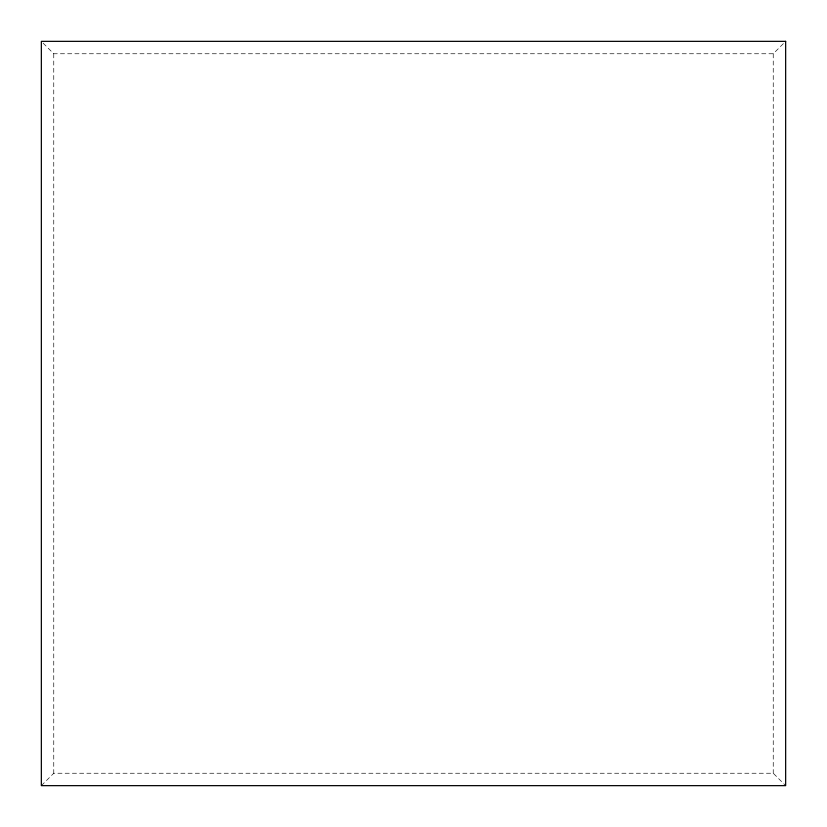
<?xml version="1.0" encoding="UTF-8"?>
<svg xmlns="http://www.w3.org/2000/svg" width="827" height="827" viewBox="0 0 827 827"><rect width="100%" height="100%" fill="white"/><g stroke="black" fill="none" stroke-linecap="round" stroke-linejoin="round"><path stroke-width="0.62" stroke-dasharray="4.13 3.1" d="M41.35 785.65L53.755 773.245L773.245 773.245L785.65 785.65M43.118 43.118L53.755 53.755L773.245 53.755L785.65 41.35M773.245 53.755L773.245 773.245M53.755 53.755L53.755 773.245"/><path stroke-width="1.24" d="M785.65 41.35L41.35 41.35L41.35 785.65L785.65 785.65L785.65 41.35"/></g></svg>
